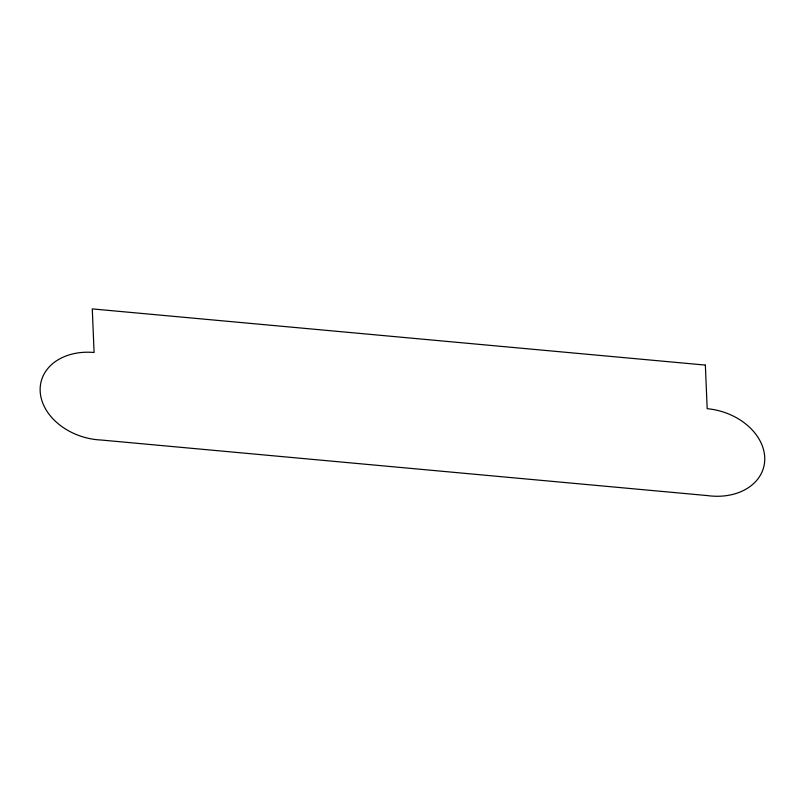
<?xml version="1.0" encoding="UTF-8"?>
<svg xmlns="http://www.w3.org/2000/svg" width="805" height="805" viewBox="0 0 805 805"><rect width="100%" height="100%" fill="white"/><g stroke="black" fill="none" stroke-linecap="round" stroke-linejoin="round"><path stroke-width="1.21" d="M705.361 365.088L92.273 308.899L94.084 352.499A56.732 42.756 15.8 0 0 40.25 392.407A56.732 42.756 15.8 0 0 101.199 440.023L707.313 495.578A56.732 42.756 15.8 0 0 764.75 458.8A56.732 42.756 15.8 0 0 707.172 408.688L705.361 365.088"/></g></svg>
